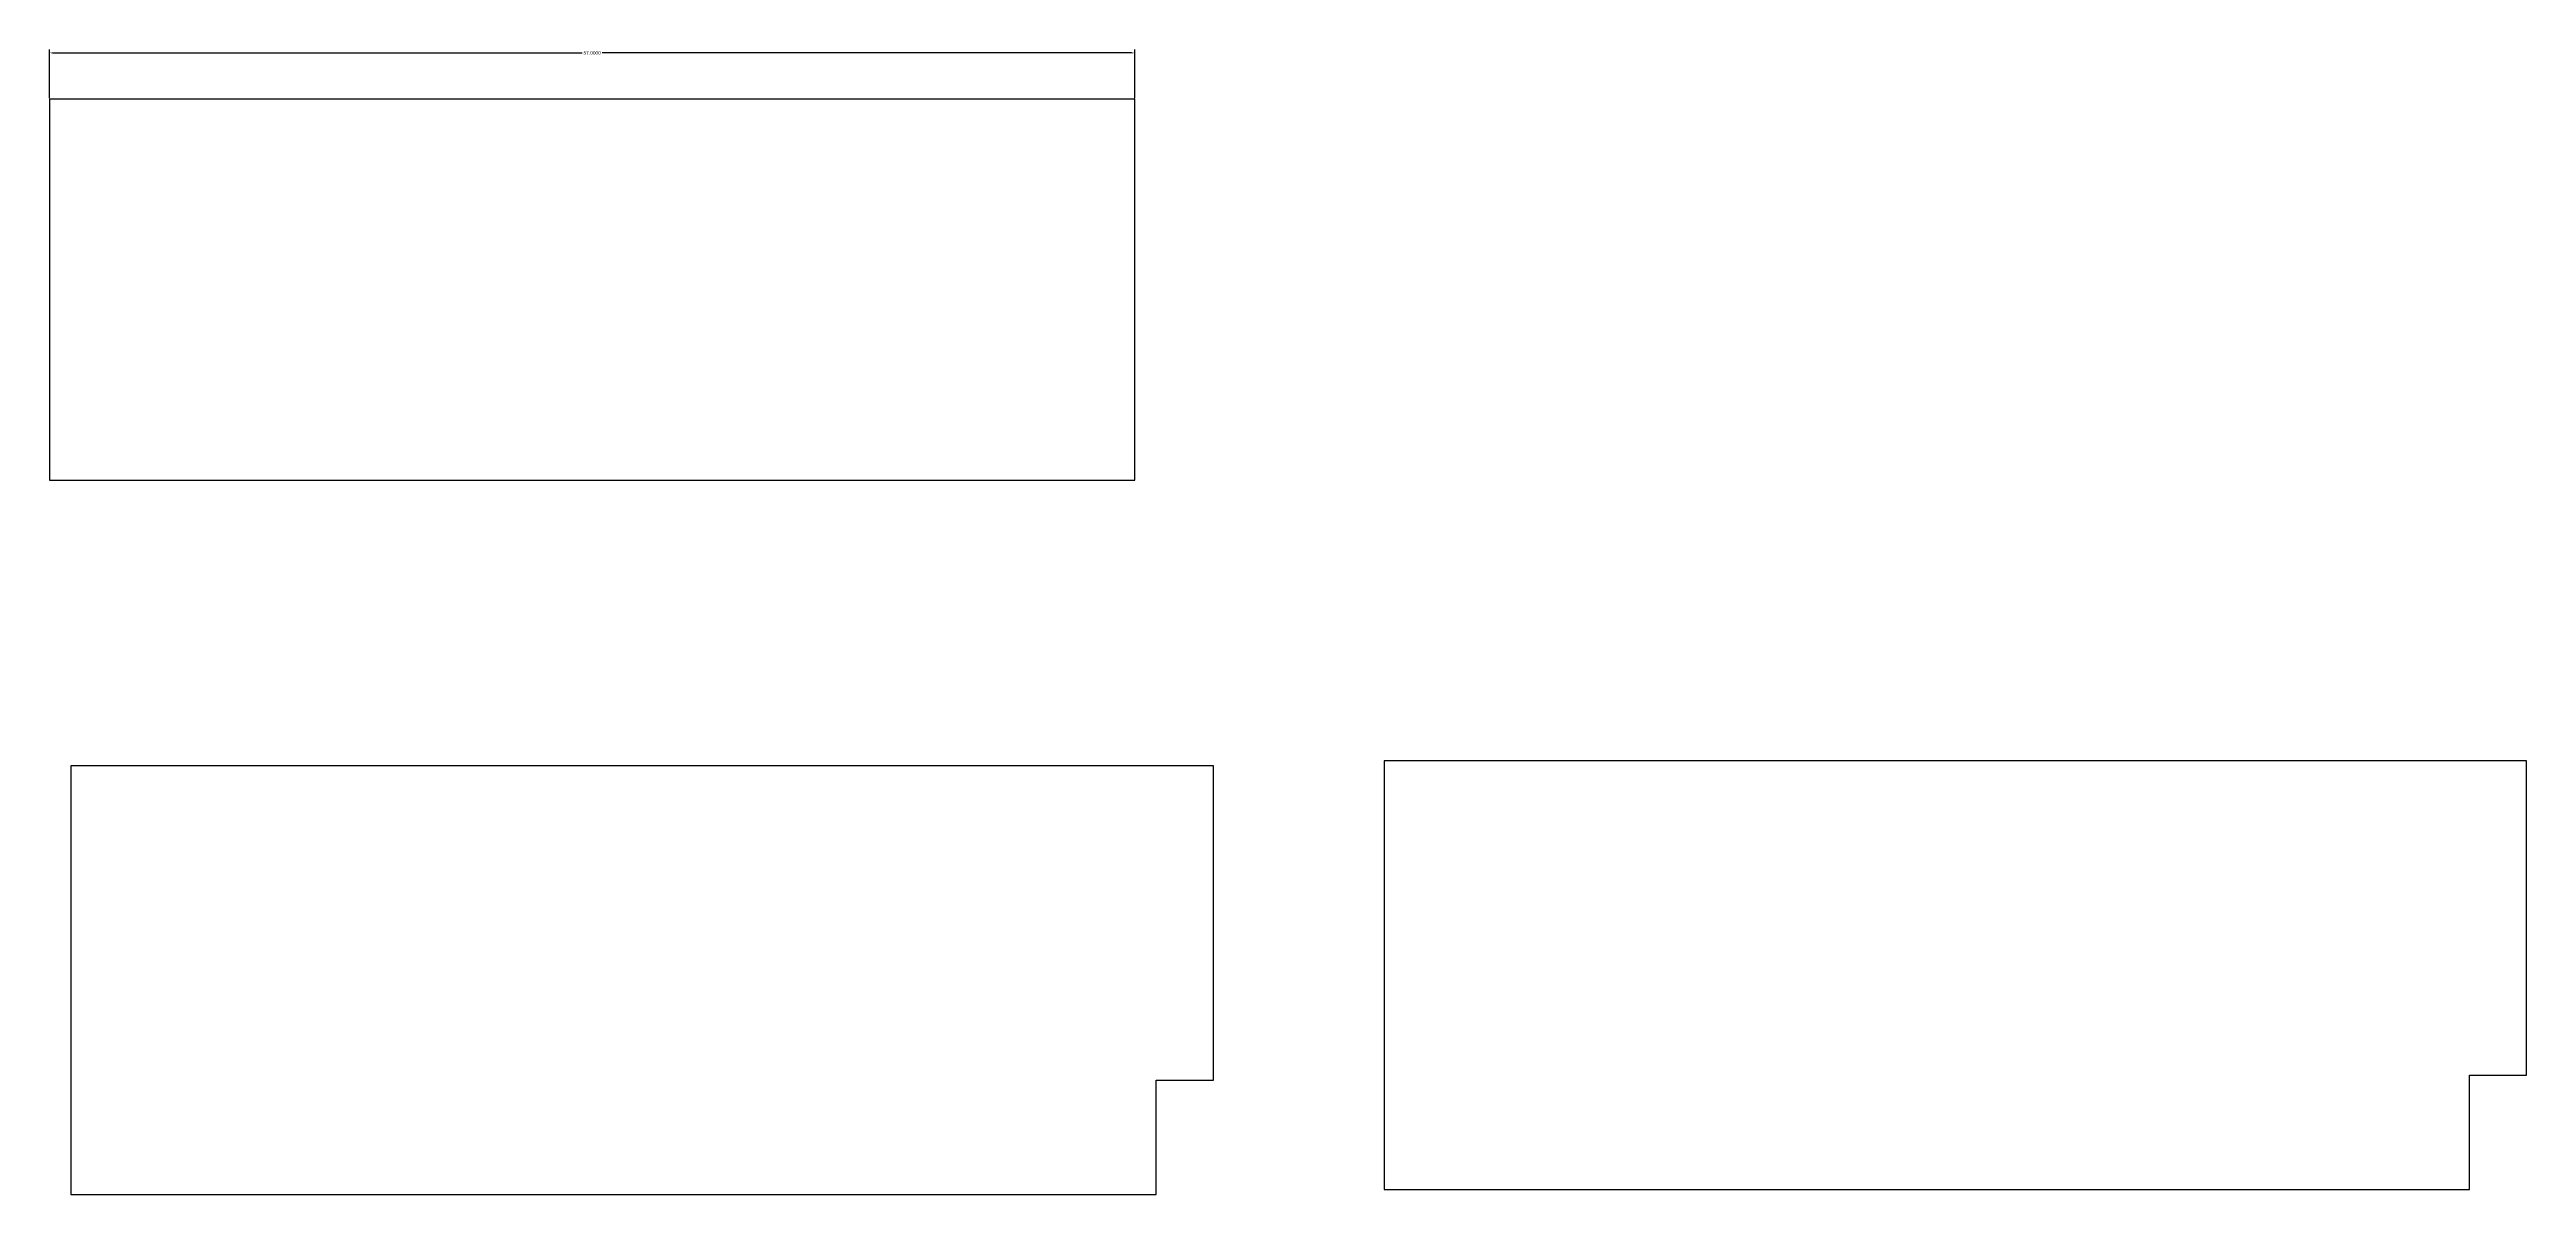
# Model space of a CAD drawing. Extents: x 0 to 131, y 6 to 66.
import ezdxf

# ---------------------------------------------------------------- set-up
doc = ezdxf.new("R2010")
doc.units = ezdxf.units.MI
doc.header["$MEASUREMENT"] = 0
doc.styles.get("Standard").update_dxf_attribs({"font": 'Arial.ttf'})
doc.dimstyles.get("Standard").update_dxf_attribs({"dimtxt": 0.18, "dimasz": 0.18, "dimexe": 0.18, "dimexo": 0.0625, "dimgap": 0.09, "dimtad": 0, "dimtih": 1, "dimtoh": 1, "dimdec": 4, "dimzin": 0, "dimdsep": 46, "dimtxsty": 'Standard', "dimcen": 0.09, "dimadec": 0, "dimazin": 0, "dimtfac": 1, "dimtdec": 4, "dimtofl": 0, "dimtmove": 0, "dimatfit": 3, "dimfxl": 1, "dimtolj": 1, "dimtzin": 0, "dimarcsym": 0})

# ---------------------------------------------------------------- blocks, each defined once
blk = doc.blocks.new('*D3')
at = {"color": 0, "lineweight": -2, "transparency": 16777216}
for p, q in [((0.44, 63.85), (0.44, 66.4)), ((57.44, 63.85), (57.44, 66.4)), ((0.62, 66.22), (28.41, 66.22)), ((57.26, 66.22), (29.47, 66.22))]:
    blk.add_line(p, q, dxfattribs=at)
at = {"color": 0, "transparency": 16777216}
for points in [[(0.62, 66.25), (0.62, 66.19), (0.44, 66.22)], [(57.26, 66.25), (57.26, 66.19), (57.44, 66.22)]]:
    blk.add_solid(points, dxfattribs=at)
at = {"layer": 'Defpoints', "color": 0, "transparency": 16777216}
for p in [(0.44, 66.22), (0.44, 63.79), (57.44, 63.79)]:
    blk.add_point(p, dxfattribs=at)
at = {"color": 0, "transparency": 16777216, "insert": (28.94, 66.22), "char_height": 0.18, "attachment_point": 5}
blk.add_mtext('\\A1;57.0000', dxfattribs=at)

msp = doc.modelspace()

# ---------------------------------------------------------------- linework, layer by layer
for points in [[(0.44168, 43.78775), (57.44168, 43.78775), (57.44168, 63.78775), (0.44168, 63.78775)], [(61.56681, 12.28476), (61.56681, 28.78476), (1.56681, 28.78476), (1.56681, 6.28476), (58.56681, 6.28476), (58.56681, 12.28476)], [(127.52567, 6.5497), (127.52567, 12.5497), (130.52567, 12.5497), (130.52567, 29.0497), (70.52567, 29.0497), (70.52567, 6.5497)]]:
    msp.add_lwpolyline(points, close=True)

# ---------------------------------------------------------------- dimensions: what is measured, and where the dimension line sits
dim = msp.add_linear_dim(base=(0.44168, 66.21687), p1=(57.44168, 63.78775), p2=(0.44168, 63.78775), dimstyle='Standard')
dim.commit()
dim.dimension.update_dxf_attribs({"geometry": '*D3', "text_midpoint": (28.94168, 66.21687)})

doc.saveas('drawing.dxf')
